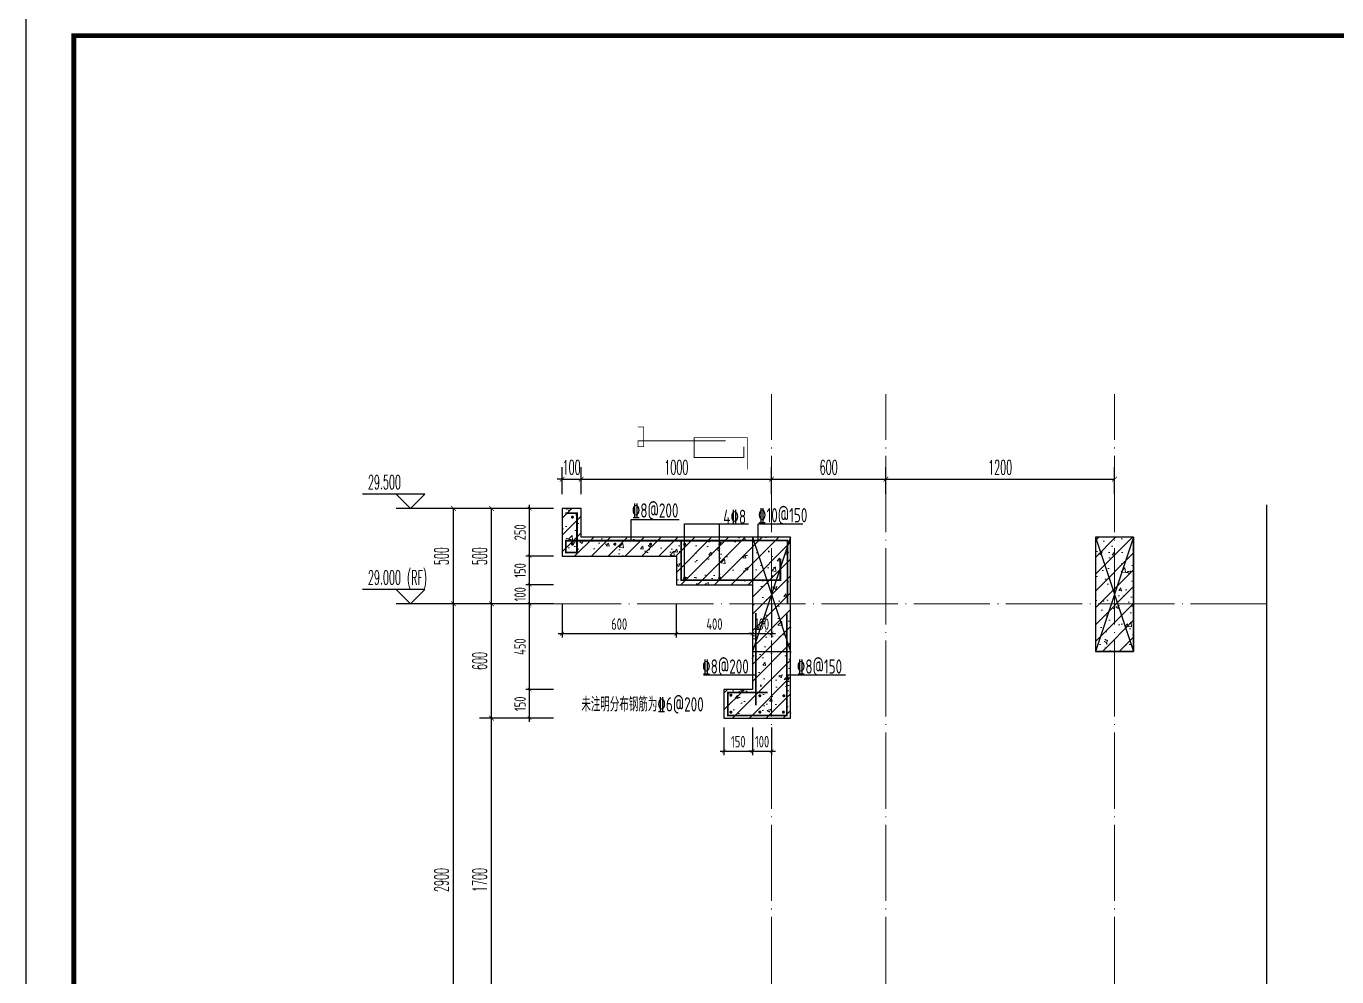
# Model space of a CAD drawing. Extents: x 826826 to 1642106, y -156213 to 399140.
# Drawn here: x 1535546 to 1542426, y 303209 to 308198 of the extents above; entities that cross this region are included whole.
import ezdxf

# ---------------------------------------------------------------- set-up
doc = ezdxf.new("R2010")
doc.units = 0
doc.header["$LTSCALE"] = 1000
doc.linetypes.add('DOTE', pattern=[2.42, 2, -0.2, 0.02, -0.2])
doc.layers.get('0').update_dxf_attribs({"linetype": 'CONTINUOUS'})
doc.layers.get('DEFPOINTS').update_dxf_attribs({"linetype": 'CONTINUOUS'})
for name, color, linetype in [('C-Sheet-图框', 101, 'CONTINUOUS'), ('DIM', 2, 'CONTINUOUS'), ('DIM_ELEV', 3, 'CONTINUOUS'), ('DIM_IDEN', 67, 'CONTINUOUS'), ('DIM_SYMB', 3, 'CONTINUOUS'), ('PUB_DIM', 3, 'CONTINUOUS'), ('PUB_TEXT', 2, 'CONTINUOUS'), ('REIN', 6, 'CONTINUOUS'), ('S-大样-砼线', 7, 'CONTINUOUS'), ('S-引出线', 40, 'CONTINUOUS'), ('TEXT', 2, 'CONTINUOUS'), ('WALL', 5, 'CONTINUOUS'), ('yichutu', 7, 'CONTINUOUS')]:
    doc.layers.add(name, color=color, linetype=linetype)
for name, color, linetype, lineweight in [('DOTE', 251, 'DOTE', 9), ('PUB_HATCH', 8, 'CONTINUOUS', 9), ('图框', 9, 'CONTINUOUS', 18)]:
    doc.layers.add(name, color=color, linetype=linetype, lineweight=lineweight)
doc.styles.add('_TCH_DIM', font='SIMPLEX.shx', dxfattribs={"width": 0.7, "bigfont": 'GBCBIG.shx'})
doc.styles.add('_TCH_DIM_T3', font='SIMPLEX.shx', dxfattribs={"width": 0.494118, "bigfont": 'GBCBIG.shx'})
doc.styles.add('TSSD_DIMENSION', font='Tssdeng.shx', dxfattribs={"width": 0.7, "bigfont": 'tssdchn.shx'})
doc.styles.add('TSSD_REIN', font='tssdeng.shx', dxfattribs={"width": 0.7, "height": 300, "bigfont": 'tssdchn.shx'})
doc.styles.add('宋体', font='', dxfattribs={"height": 50})
doc.styles.get('宋体').set_extended_font_data('SimSun')
doc.dimstyles.new('_TCH_ARCH&&25', dxfattribs={"dimtxt": 74.375, "dimasz": 25, "dimexe": 62.5, "dimexo": 75, "dimgap": 25, "dimtad": 1, "dimdec": 0, "dimzin": 0, "dimdsep": 46, "dimtxsty": '_TCH_DIM_T3', "dimblk": 'ARCHTICK', "dimcen": 0.09, "dimclrt": 7, "dimazin": 0, "dimtfac": 1, "dimtdec": 0, "dimtix": 1, "dimtmove": 2, "dimatfit": 3, "dimldrblk": 'ARCHTICK', "dimfxl": 0, "dimtolj": 1, "dimtzin": 0, "dimarcsym": 0})
doc.dimstyles.new('TSSD_20_20', dxfattribs={"dimtxt": 60, "dimasz": 20, "dimexe": 20, "dimexo": 50, "dimgap": 20, "dimtad": 1, "dimdec": 0, "dimzin": 0, "dimdsep": 46, "dimtxsty": 'TSSD_DIMENSION', "dimblk": 'ARCHTICK', "dimblk1": 'ARCHTICK', "dimblk2": 'ARCHTICK', "dimcen": 0, "dimdle": 20, "dimclrt": 7, "dimadec": 0, "dimazin": 0, "dimtfac": 1, "dimtdec": 0, "dimtix": 1, "dimtmove": 2, "dimatfit": 3, "dimfxl": 0, "dimtolj": 1, "dimtzin": 0, "dimarcsym": 0})
pattern_1 = [(45, (689015.794, 456209.414), (-44.194174, 44.194174), []), (50, (689015.8, 456209.41), (179.315046, -15.688034), [18.75, -206.25]), (355, (689015.8, 456209.41), (-34.687833, 188.048033), [15, -165]), (100.4514, (689030.74, 456208.1), (144.627345, 172.359886), [15.935047, -175.285528]), (46.1842, (689015.8, 456259.41), (266.81026, -41.379754), [28.125, -309.375]), (96.6356, (689038.03, 456255.97), (233.66568, 243.52947), [23.90257, -262.92825]), (351.1842, (689015.8, 456259.41), (233.66549, 243.52965), [22.5, -247.5]), (21, (689040.8, 456246.91), (149.226763, -100.654723), [18.75, -206.25]), (326, (689040.8, 456246.91), (60.828833, 181.28751), [15, -165]), (71.4514, (689053.23, 456238.53), (210.055657, 80.632624), [15.935047, -175.285528]), (37.5, (689015.794, 456209.414), (3.039964, 83.2234635), [0, -163, 0, -167.5, 0, -165.625]), (7.5, (689015.79, 456209.41), (65.767384, 98.602928), [0, -95.5, 0, -159.25, 0, -63.125]), (327.5, (688960.044, 456209.414), (133.455609, -5.638718), [0, -62.5, 0, -195, 0, -258.75]), (317.5, (688935.04, 456209.41), (145.796542, 25.026246), [0, -81.25, 0, -129.5, 0, -183.75])]

# ---------------------------------------------------------------- blocks, each defined once
blk = doc.blocks.new('GFDDDDRG')
at = {"layer": '图框'}
blk.add_lwpolyline([(923310, -107437), (923310, -159999), (893610, -159999), (893610, -107437)], close=True, dxfattribs=at)
blk.add_lwpolyline([(923310, -107437), (923310, -159999), (893610, -159999), (893610, -107437)], close=True, dxfattribs=at)
at = {"layer": '图框', "const_width": 50}
blk.add_lwpolyline([(894110, -159499), (922810, -159499), (922810, -108687), (894110, -108687)], close=True, dxfattribs=at)
blk = doc.blocks.new('yct-1051-594-26275-14850-25-1002.0')
at = {"layer": 'yichutu', "color": 7}
blk.add_lwpolyline([(0, 0), (0, 14850), (26275, 14850), (26275, 0)], close=True, dxfattribs=at)
blk = doc.blocks.new('A$C5C8026AD')
at = {"layer": 'C-Sheet-图框', "color": 0}
for p, q in [((-1349.8, 900), (-567.1, 900)), ((-1349.8, 900), (-567.1, 900)), ((-1049.5, 900), (-1049.5, 75)), ((-1349.8, 762.5), (-567.1, 762.5)), ((-1349.8, 625), (-567.1, 625)), ((-1349.8, 487.5), (-567.1, 487.5)), ((-1349.8, 350), (-567.1, 350)), ((-1349.8, 212.5), (-567.1, 212.5))]:
    blk.add_line(p, q, dxfattribs=at)
at = {"layer": 'C-Sheet-图框', "color": 0, "const_width": 6}
blk.add_lwpolyline([(-1349.8, 75), (-567.1, 75), (-567.1, 1037.5), (-1349.8, 1037.5)], close=True, dxfattribs=at)
at = {"layer": 'DIM_ELEV'}
for p, q in [((-150, 9275), (-478, 9275)), ((-225, 9200), (-300, 9275)), ((-225, 9200), (-150, 9275)), ((200, 9200), (-300, 9200)), ((-150, 8775), (-478, 8775)), ((-225, 8700), (-300, 8775)), ((-225, 8700), (-150, 8775)), ((200, 8700), (-300, 8700)), ((-150, 5875), (-478, 5875)), ((-225, 5800), (-300, 5875)), ((-225, 5800), (-150, 5875)), ((200, 5800), (-300, 5800)), ((-150, 2975), (-478, 2975)), ((-225, 2900), (-300, 2975)), ((-225, 2900), (-150, 2975)), ((200, 2900), (-300, 2900)), ((-150, 75), (-478, 75)), ((-225, 0), (-300, 75)), ((-225, 0), (-150, 75)), ((200, 0), (-300, 0))]:
    blk.add_line(p, q, dxfattribs=at)
at = {"layer": 'PUB_TEXT', "style": '_TCH_DIM'}
for s, height, width, p in [('29.500', 74.38, 0.494118, (-449.1, 9301.3)), ('29.000', 74.38, 0.494118, (-449.1, 8801.3)), ('(RF)', 74.38, 0.494118, (-243.7, 8800)), ('(RF)', 74.38, 0.494118, (-251.8, 5900)), ('26.100', 74.38, 0.494118, (-450.5, 5901.3)), ('23.200', 74.38, 0.494118, (-449.1, 3001.3)), ('(9F)', 74.38, 0.494118, (-243.7, 3000)), ('标高H（m）', 84.4, 0.7, (-946.2, 800.6)), ('楼层', 84.4, 0.7, (-1250.7, 789.5)), ('4', 74.4, 0.494118, (-1206.4, 651.3)), ('8.700', 74.38, 0.494118, (-883, 653.2)), ('5', 74.4, 0.494118, (-1206.4, 513.8)), ('11.600', 74.38, 0.494118, (-883, 515.7)), ('6', 74.4, 0.494118, (-1206.4, 376.3)), ('14.500', 74.38, 0.494118, (-883, 378.2)), ('7', 74.4, 0.494118, (-1206.4, 238.8)), ('17.400', 74.38, 0.494118, (-883, 240.7)), ('8', 74.4, 0.494118, (-1206.4, 101.3)), ('20.300', 74.38, 0.494118, (-883, 103.2)), ('H', 74.4, 0.494118, (-480.6, 101.2)), ('(4~8F)', 74.38, 0.494118, (-424.8, 100))]:
    blk.add_text(s, height=height, dxfattribs=dict(at, width=width)).set_placement(p)
at = {"layer": 'PUB_TEXT', "color": 2, "style": '宋体', "width": 0.8}
blk.add_text('标准层标高对应表', height=56.96, dxfattribs=at).set_placement((-1313.8, 939.9))
blk = doc.blocks.new('_ArchTick')
at = {"color": 0, "linetype": 'ByBlock', "const_width": 0.15}
blk.add_lwpolyline([(-0.5, -0.5), (0.5, 0.5)], dxfattribs=at)
blk = doc.blocks.new('*D1866')
at = {"layer": 'DEFPOINTS', "color": 0}
for p in [(1539209.1, 304566.4), (1539359.1, 304566.4), (1539359.1, 304392.7)]:
    blk.add_point(p, dxfattribs=at)
at = {"layer": 'DIM', "color": 0, "lineweight": -2}
for p, q in [((1539209.1, 304516.4), (1539209.1, 304372.7)), ((1539359.1, 304516.4), (1539359.1, 304372.7)), ((1539189.1, 304392.7), (1539379.1, 304392.7))]:
    blk.add_line(p, q, dxfattribs=at)
at = {"layer": 'DIM', "color": 0, "lineweight": -2, "xscale": 20, "yscale": 20, "zscale": 20, "rotation": 180}
blk.add_blockref('_ArchTick', (1539209.1, 304392.7), dxfattribs=at)
at = {"layer": 'DIM', "color": 0, "lineweight": -2, "xscale": 20, "yscale": 20, "zscale": 20}
blk.add_blockref('_ArchTick', (1539359.1, 304392.7), dxfattribs=at)
at = {"layer": 'DIM', "color": 7, "insert": (1539284.1, 304442.7), "char_height": 60, "attachment_point": 5, "style": 'TSSD_DIMENSION'}
blk.add_mtext('\\A1;150', dxfattribs=at)
blk = doc.blocks.new('*D1867')
at = {"layer": 'DEFPOINTS', "color": 0}
for p in [(1539359.1, 304566.4), (1539459.1, 304566.4), (1539459.1, 304392.7)]:
    blk.add_point(p, dxfattribs=at)
at = {"layer": 'DIM', "color": 0, "lineweight": -2}
for p, q in [((1539359.1, 304516.4), (1539359.1, 304372.7)), ((1539459.1, 304516.4), (1539459.1, 304372.7)), ((1539359.1, 304392.7), (1539339.1, 304392.7)), ((1539359.1, 304392.7), (1539459.1, 304392.7)), ((1539459.1, 304392.7), (1539479.1, 304392.7))]:
    blk.add_line(p, q, dxfattribs=at)
at = {"layer": 'DIM', "color": 0, "lineweight": -2, "xscale": 20, "yscale": 20, "zscale": 20}
blk.add_blockref('_ArchTick', (1539359.1, 304392.7), dxfattribs=at)
at = {"layer": 'DIM', "color": 0, "lineweight": -2, "xscale": 20, "yscale": 20, "zscale": 20, "rotation": 180}
blk.add_blockref('_ArchTick', (1539459.1, 304392.7), dxfattribs=at)
at = {"layer": 'DIM', "color": 7, "insert": (1539409.1, 304442.7), "char_height": 60, "attachment_point": 5, "style": 'TSSD_DIMENSION'}
blk.add_mtext('\\A1;100', dxfattribs=at)
blk = doc.blocks.new('*D1868')
at = {"layer": 'DEFPOINTS', "color": 0}
for p in [(1538459.1, 305820.5), (1538359.1, 305666.4), (1538459.1, 305666.4)]:
    blk.add_point(p, dxfattribs=at)
at = {"layer": 'PUB_DIM', "color": 0, "lineweight": -2}
for p, q in [((1538359.1, 305741.4), (1538359.1, 305883)), ((1538459.1, 305741.4), (1538459.1, 305883)), ((1538359.1, 305820.5), (1538334.1, 305820.5)), ((1538359.1, 305820.5), (1538459.1, 305820.5)), ((1538459.1, 305820.5), (1538484.1, 305820.5))]:
    blk.add_line(p, q, dxfattribs=at)
at = {"layer": 'PUB_DIM', "color": 0, "lineweight": -2, "xscale": 25, "yscale": 25, "zscale": 25}
blk.add_blockref('_ArchTick', (1538359.1, 305820.5), dxfattribs=at)
at = {"layer": 'PUB_DIM', "color": 0, "lineweight": -2, "xscale": 25, "yscale": 25, "zscale": 25, "rotation": 180}
blk.add_blockref('_ArchTick', (1538459.1, 305820.5), dxfattribs=at)
at = {"layer": 'PUB_DIM', "color": 7, "insert": (1538409.1, 305882.7), "char_height": 74.38, "attachment_point": 5, "style": '_TCH_DIM_T3'}
blk.add_mtext('\\A1;100', dxfattribs=at)
blk = doc.blocks.new('*D1869')
at = {"layer": 'DEFPOINTS', "color": 0}
for p in [(1539459.1, 305820.5), (1538459.1, 305666.4), (1539459.1, 305666.4)]:
    blk.add_point(p, dxfattribs=at)
at = {"layer": 'PUB_DIM', "color": 0, "lineweight": -2}
for p, q in [((1538459.1, 305741.4), (1538459.1, 305883)), ((1539459.1, 305741.4), (1539459.1, 305883)), ((1538459.1, 305820.5), (1539459.1, 305820.5))]:
    blk.add_line(p, q, dxfattribs=at)
at = {"layer": 'PUB_DIM', "color": 0, "lineweight": -2, "xscale": 25, "yscale": 25, "zscale": 25, "rotation": 180}
blk.add_blockref('_ArchTick', (1538459.1, 305820.5), dxfattribs=at)
at = {"layer": 'PUB_DIM', "color": 0, "lineweight": -2, "xscale": 25, "yscale": 25, "zscale": 25}
blk.add_blockref('_ArchTick', (1539459.1, 305820.5), dxfattribs=at)
at = {"layer": 'PUB_DIM', "color": 7, "insert": (1538959.1, 305882.7), "char_height": 74.38, "attachment_point": 5, "style": '_TCH_DIM_T3'}
blk.add_mtext('\\A1;1000', dxfattribs=at)
blk = doc.blocks.new('*D1870')
at = {"layer": 'DEFPOINTS', "color": 0}
for p in [(1540059.1, 305820.5), (1539459.1, 305666.4), (1540059.1, 305666.4)]:
    blk.add_point(p, dxfattribs=at)
at = {"layer": 'PUB_DIM', "color": 0, "lineweight": -2}
for p, q in [((1539459.1, 305741.4), (1539459.1, 305883)), ((1540059.1, 305741.4), (1540059.1, 305883)), ((1539459.1, 305820.5), (1540059.1, 305820.5))]:
    blk.add_line(p, q, dxfattribs=at)
at = {"layer": 'PUB_DIM', "color": 0, "lineweight": -2, "xscale": 25, "yscale": 25, "zscale": 25, "rotation": 180}
blk.add_blockref('_ArchTick', (1539459.1, 305820.5), dxfattribs=at)
at = {"layer": 'PUB_DIM', "color": 0, "lineweight": -2, "xscale": 25, "yscale": 25, "zscale": 25}
blk.add_blockref('_ArchTick', (1540059.1, 305820.5), dxfattribs=at)
at = {"layer": 'PUB_DIM', "color": 7, "insert": (1539759.1, 305882.7), "char_height": 74.38, "attachment_point": 5, "style": '_TCH_DIM_T3'}
blk.add_mtext('\\A1;600', dxfattribs=at)
blk = doc.blocks.new('*D1871')
at = {"layer": 'DEFPOINTS', "color": 0}
for p in [(1541259.1, 305820.5), (1540059.1, 305666.4), (1541259.1, 305666.4)]:
    blk.add_point(p, dxfattribs=at)
at = {"layer": 'PUB_DIM', "color": 0, "lineweight": -2}
for p, q in [((1540059.1, 305741.4), (1540059.1, 305883)), ((1541259.1, 305741.4), (1541259.1, 305883)), ((1540059.1, 305820.5), (1541259.1, 305820.5))]:
    blk.add_line(p, q, dxfattribs=at)
at = {"layer": 'PUB_DIM', "color": 0, "lineweight": -2, "xscale": 25, "yscale": 25, "zscale": 25, "rotation": 180}
blk.add_blockref('_ArchTick', (1540059.1, 305820.5), dxfattribs=at)
at = {"layer": 'PUB_DIM', "color": 0, "lineweight": -2, "xscale": 25, "yscale": 25, "zscale": 25}
blk.add_blockref('_ArchTick', (1541259.1, 305820.5), dxfattribs=at)
at = {"layer": 'PUB_DIM', "color": 7, "insert": (1540659.1, 305882.7), "char_height": 74.38, "attachment_point": 5, "style": '_TCH_DIM_T3'}
blk.add_mtext('\\A1;1200', dxfattribs=at)
blk = doc.blocks.new('*D1872')
at = {"layer": 'DEFPOINTS', "color": 0}
for p in [(1538359.1, 305216.4), (1538959.1, 305216.4), (1538959.1, 305009.9)]:
    blk.add_point(p, dxfattribs=at)
at = {"layer": 'DIM', "color": 0, "lineweight": -2}
for p, q in [((1538359.1, 305166.4), (1538359.1, 304989.9)), ((1538959.1, 305166.4), (1538959.1, 304989.9)), ((1538339.1, 305009.9), (1538979.1, 305009.9))]:
    blk.add_line(p, q, dxfattribs=at)
at = {"layer": 'DIM', "color": 0, "lineweight": -2, "xscale": 20, "yscale": 20, "zscale": 20, "rotation": 180}
blk.add_blockref('_ArchTick', (1538359.1, 305009.9), dxfattribs=at)
at = {"layer": 'DIM', "color": 0, "lineweight": -2, "xscale": 20, "yscale": 20, "zscale": 20}
blk.add_blockref('_ArchTick', (1538959.1, 305009.9), dxfattribs=at)
at = {"layer": 'DIM', "color": 7, "insert": (1538659.1, 305059.9), "char_height": 60, "attachment_point": 5, "style": 'TSSD_DIMENSION'}
blk.add_mtext('\\A1;600', dxfattribs=at)
blk = doc.blocks.new('*D1873')
at = {"layer": 'DEFPOINTS', "color": 0}
for p in [(1538959.1, 305216.4), (1539359.1, 305216.4), (1539359.1, 305009.9)]:
    blk.add_point(p, dxfattribs=at)
at = {"layer": 'DIM', "color": 0, "lineweight": -2}
for p, q in [((1538959.1, 305166.4), (1538959.1, 304989.9)), ((1539359.1, 305166.4), (1539359.1, 304989.9)), ((1538939.1, 305009.9), (1539379.1, 305009.9))]:
    blk.add_line(p, q, dxfattribs=at)
at = {"layer": 'DIM', "color": 0, "lineweight": -2, "xscale": 20, "yscale": 20, "zscale": 20, "rotation": 180}
blk.add_blockref('_ArchTick', (1538959.1, 305009.9), dxfattribs=at)
at = {"layer": 'DIM', "color": 0, "lineweight": -2, "xscale": 20, "yscale": 20, "zscale": 20}
blk.add_blockref('_ArchTick', (1539359.1, 305009.9), dxfattribs=at)
at = {"layer": 'DIM', "color": 7, "insert": (1539159.1, 305059.9), "char_height": 60, "attachment_point": 5, "style": 'TSSD_DIMENSION'}
blk.add_mtext('\\A1;400', dxfattribs=at)
blk = doc.blocks.new('*D1874')
at = {"layer": 'DEFPOINTS', "color": 0}
for p in [(1539359.1, 305216.4), (1539459.1, 305216.4), (1539459.1, 305009.9)]:
    blk.add_point(p, dxfattribs=at)
at = {"layer": 'DIM', "color": 0, "lineweight": -2}
for p, q in [((1539359.1, 305166.4), (1539359.1, 304989.9)), ((1539459.1, 305166.4), (1539459.1, 304989.9)), ((1539359.1, 305009.9), (1539339.1, 305009.9)), ((1539359.1, 305009.9), (1539459.1, 305009.9)), ((1539459.1, 305009.9), (1539479.1, 305009.9))]:
    blk.add_line(p, q, dxfattribs=at)
at = {"layer": 'DIM', "color": 0, "lineweight": -2, "xscale": 20, "yscale": 20, "zscale": 20}
blk.add_blockref('_ArchTick', (1539359.1, 305009.9), dxfattribs=at)
at = {"layer": 'DIM', "color": 0, "lineweight": -2, "xscale": 20, "yscale": 20, "zscale": 20, "rotation": 180}
blk.add_blockref('_ArchTick', (1539459.1, 305009.9), dxfattribs=at)
at = {"layer": 'DIM', "color": 7, "insert": (1539409.1, 305059.9), "char_height": 60, "attachment_point": 5, "style": 'TSSD_DIMENSION'}
blk.add_mtext('\\A1;100', dxfattribs=at)
blk = doc.blocks.new('*D1877')
at = {"layer": 'DEFPOINTS', "color": 0}
for p in [(1538188.9, 305666.4), (1538363.5, 305666.4), (1538363.5, 305416.4)]:
    blk.add_point(p, dxfattribs=at)
at = {"layer": 'DIM', "color": 0, "lineweight": -2}
for p, q in [((1538188.9, 305396.4), (1538188.9, 305686.4)), ((1538313.5, 305666.4), (1538168.9, 305666.4)), ((1538313.5, 305416.4), (1538168.9, 305416.4))]:
    blk.add_line(p, q, dxfattribs=at)
at = {"layer": 'DIM', "color": 0, "lineweight": -2, "xscale": 20, "yscale": 20, "zscale": 20}
for p, rotation in [((1538188.9, 305666.4), 90), ((1538188.9, 305416.4), 270)]:
    blk.add_blockref('_ArchTick', p, dxfattribs=dict(at, rotation=rotation))
at = {"layer": 'DIM', "color": 7, "insert": (1538138.9, 305541.4), "char_height": 60, "attachment_point": 5, "rotation": 90, "style": 'TSSD_DIMENSION'}
blk.add_mtext('\\A1;250', dxfattribs=at)
blk = doc.blocks.new('*D1878')
at = {"layer": 'DEFPOINTS', "color": 0}
for p in [(1538188.9, 305416.4), (1538363.5, 305416.4), (1538363.5, 305266.4)]:
    blk.add_point(p, dxfattribs=at)
at = {"layer": 'DIM', "color": 0, "lineweight": -2}
for p, q in [((1538313.5, 305416.4), (1538168.9, 305416.4)), ((1538188.9, 305246.4), (1538188.9, 305436.4)), ((1538313.5, 305266.4), (1538168.9, 305266.4))]:
    blk.add_line(p, q, dxfattribs=at)
at = {"layer": 'DIM', "color": 0, "lineweight": -2, "xscale": 20, "yscale": 20, "zscale": 20}
for p, rotation in [((1538188.9, 305416.4), 90), ((1538188.9, 305266.4), 270)]:
    blk.add_blockref('_ArchTick', p, dxfattribs=dict(at, rotation=rotation))
at = {"layer": 'DIM', "color": 7, "insert": (1538138.9, 305341.4), "char_height": 60, "attachment_point": 5, "rotation": 90, "style": 'TSSD_DIMENSION'}
blk.add_mtext('\\A1;150', dxfattribs=at)
blk = doc.blocks.new('*D1879')
at = {"layer": 'DEFPOINTS', "color": 0}
for p in [(1538188.9, 305266.4), (1538363.5, 305266.4), (1538363.5, 305166.4)]:
    blk.add_point(p, dxfattribs=at)
at = {"layer": 'DIM', "color": 0, "lineweight": -2}
for p, q in [((1538313.5, 305266.4), (1538168.9, 305266.4)), ((1538188.9, 305266.4), (1538188.9, 305286.4)), ((1538188.9, 305166.4), (1538188.9, 305266.4)), ((1538313.5, 305166.4), (1538168.9, 305166.4)), ((1538188.9, 305166.4), (1538188.9, 305146.4))]:
    blk.add_line(p, q, dxfattribs=at)
at = {"layer": 'DIM', "color": 0, "lineweight": -2, "xscale": 20, "yscale": 20, "zscale": 20}
for p, rotation in [((1538188.9, 305266.4), 270), ((1538188.9, 305166.4), 90)]:
    blk.add_blockref('_ArchTick', p, dxfattribs=dict(at, rotation=rotation))
at = {"layer": 'DIM', "color": 7, "insert": (1538138.9, 305216.4), "char_height": 60, "attachment_point": 5, "rotation": 90, "style": 'TSSD_DIMENSION'}
blk.add_mtext('\\A1;100', dxfattribs=at)
blk = doc.blocks.new('*D1880')
at = {"layer": 'DEFPOINTS', "color": 0}
for p in [(1538188.9, 305166.4), (1538363.5, 305166.4), (1538363.5, 304716.4)]:
    blk.add_point(p, dxfattribs=at)
at = {"layer": 'DIM', "color": 0, "lineweight": -2}
for p, q in [((1538313.5, 305166.4), (1538168.9, 305166.4)), ((1538188.9, 304696.4), (1538188.9, 305186.4)), ((1538313.5, 304716.4), (1538168.9, 304716.4))]:
    blk.add_line(p, q, dxfattribs=at)
at = {"layer": 'DIM', "color": 0, "lineweight": -2, "xscale": 20, "yscale": 20, "zscale": 20}
for p, rotation in [((1538188.9, 305166.4), 90), ((1538188.9, 304716.4), 270)]:
    blk.add_blockref('_ArchTick', p, dxfattribs=dict(at, rotation=rotation))
at = {"layer": 'DIM', "color": 7, "insert": (1538138.9, 304941.4), "char_height": 60, "attachment_point": 5, "rotation": 90, "style": 'TSSD_DIMENSION'}
blk.add_mtext('\\A1;450', dxfattribs=at)
blk = doc.blocks.new('*D1881')
at = {"layer": 'DEFPOINTS', "color": 0}
for p in [(1538188.9, 304716.4), (1538363.5, 304716.4), (1538363.5, 304566.4)]:
    blk.add_point(p, dxfattribs=at)
at = {"layer": 'DIM', "color": 0, "lineweight": -2}
for p, q in [((1538313.5, 304716.4), (1538168.9, 304716.4)), ((1538188.9, 304546.4), (1538188.9, 304736.4)), ((1538313.5, 304566.4), (1538168.9, 304566.4))]:
    blk.add_line(p, q, dxfattribs=at)
at = {"layer": 'DIM', "color": 0, "lineweight": -2, "xscale": 20, "yscale": 20, "zscale": 20}
for p, rotation in [((1538188.9, 304716.4), 90), ((1538188.9, 304566.4), 270)]:
    blk.add_blockref('_ArchTick', p, dxfattribs=dict(at, rotation=rotation))
at = {"layer": 'DIM', "color": 7, "insert": (1538138.9, 304641.4), "char_height": 60, "attachment_point": 5, "rotation": 90, "style": 'TSSD_DIMENSION'}
blk.add_mtext('\\A1;150', dxfattribs=at)
blk = doc.blocks.new('*D1910')
at = {"layer": 'DEFPOINTS', "color": 0}
for p in [(1537988.9, 304566.4), (1538288.9, 304566.4), (1538288.9, 302866.4)]:
    blk.add_point(p, dxfattribs=at)
at = {"layer": 'PUB_DIM', "color": 0, "lineweight": -2}
for p, q in [((1538213.9, 304566.4), (1537926.4, 304566.4)), ((1537988.9, 302866.4), (1537988.9, 304566.4)), ((1538213.9, 302866.4), (1537926.4, 302866.4))]:
    blk.add_line(p, q, dxfattribs=at)
at = {"layer": 'PUB_DIM', "color": 0, "lineweight": -2, "xscale": 25, "yscale": 25, "zscale": 25}
for p, rotation in [((1537988.9, 304566.4), 90), ((1537988.9, 302866.4), 270)]:
    blk.add_blockref('_ArchTick', p, dxfattribs=dict(at, rotation=rotation))
at = {"layer": 'PUB_DIM', "color": 7, "insert": (1537926.7, 303716.4), "char_height": 74.38, "attachment_point": 5, "rotation": 90, "style": '_TCH_DIM_T3'}
blk.add_mtext('\\A1;1700', dxfattribs=at)
blk = doc.blocks.new('*D1911')
at = {"layer": 'DEFPOINTS', "color": 0}
for p in [(1537988.9, 305166.4), (1538288.9, 305166.4), (1538288.9, 304566.4)]:
    blk.add_point(p, dxfattribs=at)
at = {"layer": 'PUB_DIM', "color": 0, "lineweight": -2}
for p, q in [((1538213.9, 305166.4), (1537926.4, 305166.4)), ((1537988.9, 304566.4), (1537988.9, 305166.4)), ((1538213.9, 304566.4), (1537926.4, 304566.4))]:
    blk.add_line(p, q, dxfattribs=at)
at = {"layer": 'PUB_DIM', "color": 0, "lineweight": -2, "xscale": 25, "yscale": 25, "zscale": 25}
for p, rotation in [((1537988.9, 305166.4), 90), ((1537988.9, 304566.4), 270)]:
    blk.add_blockref('_ArchTick', p, dxfattribs=dict(at, rotation=rotation))
at = {"layer": 'PUB_DIM', "color": 7, "insert": (1537926.7, 304866.4), "char_height": 74.38, "attachment_point": 5, "rotation": 90, "style": '_TCH_DIM_T3'}
blk.add_mtext('\\A1;600', dxfattribs=at)
blk = doc.blocks.new('*D1912')
at = {"layer": 'DEFPOINTS', "color": 0}
for p in [(1537988.9, 305666.4), (1538288.9, 305666.4), (1538288.9, 305166.4)]:
    blk.add_point(p, dxfattribs=at)
at = {"layer": 'PUB_DIM', "color": 0, "lineweight": -2}
for p, q in [((1538213.9, 305666.4), (1537926.4, 305666.4)), ((1537988.9, 305166.4), (1537988.9, 305666.4)), ((1538213.9, 305166.4), (1537926.4, 305166.4))]:
    blk.add_line(p, q, dxfattribs=at)
at = {"layer": 'PUB_DIM', "color": 0, "lineweight": -2, "xscale": 25, "yscale": 25, "zscale": 25}
for p, rotation in [((1537988.9, 305666.4), 90), ((1537988.9, 305166.4), 270)]:
    blk.add_blockref('_ArchTick', p, dxfattribs=dict(at, rotation=rotation))
at = {"layer": 'PUB_DIM', "color": 7, "insert": (1537926.7, 305416.4), "char_height": 74.38, "attachment_point": 5, "rotation": 90, "style": '_TCH_DIM_T3'}
blk.add_mtext('\\A1;500', dxfattribs=at)
blk = doc.blocks.new('*D1919')
at = {"layer": 'DEFPOINTS', "color": 0}
for p in [(1537788.9, 305166.4), (1538288.9, 305166.4), (1538288.9, 302266.4)]:
    blk.add_point(p, dxfattribs=at)
at = {"layer": 'PUB_DIM', "color": 0, "lineweight": -2}
for p, q in [((1538213.9, 305166.4), (1537726.4, 305166.4)), ((1537788.9, 302266.4), (1537788.9, 305166.4)), ((1538213.9, 302266.4), (1537726.4, 302266.4))]:
    blk.add_line(p, q, dxfattribs=at)
at = {"layer": 'PUB_DIM', "color": 0, "lineweight": -2, "xscale": 25, "yscale": 25, "zscale": 25}
for p, rotation in [((1537788.9, 305166.4), 90), ((1537788.9, 302266.4), 270)]:
    blk.add_blockref('_ArchTick', p, dxfattribs=dict(at, rotation=rotation))
at = {"layer": 'PUB_DIM', "color": 7, "insert": (1537726.7, 303716.4), "char_height": 74.38, "attachment_point": 5, "rotation": 90, "style": '_TCH_DIM_T3'}
blk.add_mtext('\\A1;2900', dxfattribs=at)
blk = doc.blocks.new('*D1920')
at = {"layer": 'DEFPOINTS', "color": 0}
for p in [(1537788.9, 305666.4), (1538288.9, 305666.4), (1538288.9, 305166.4)]:
    blk.add_point(p, dxfattribs=at)
at = {"layer": 'PUB_DIM', "color": 0, "lineweight": -2}
for p, q in [((1538213.9, 305666.4), (1537726.4, 305666.4)), ((1537788.9, 305166.4), (1537788.9, 305666.4)), ((1538213.9, 305166.4), (1537726.4, 305166.4))]:
    blk.add_line(p, q, dxfattribs=at)
at = {"layer": 'PUB_DIM', "color": 0, "lineweight": -2, "xscale": 25, "yscale": 25, "zscale": 25}
for p, rotation in [((1537788.9, 305666.4), 90), ((1537788.9, 305166.4), 270)]:
    blk.add_blockref('_ArchTick', p, dxfattribs=dict(at, rotation=rotation))
at = {"layer": 'PUB_DIM', "color": 7, "insert": (1537726.7, 305416.4), "char_height": 74.38, "attachment_point": 5, "rotation": 90, "style": '_TCH_DIM_T3'}
blk.add_mtext('\\A1;500', dxfattribs=at)
blk = doc.blocks.new('A$C554E5645')
at = {"layer": 'REIN'}
for points in [[(382.1, 1518.4, 4.5, 4.5, 0), (412.4, 1518.4, 4.5, 4.5, 0), (412.4, 1415.2, 4.5, 4.5, 0), (383.2, 1415.2, 4.5, 4.5, 0), (383.2, 1446.3, 4.5, 4.5, 0), (843.2, 1446.3, 4.5, 4.5, 0)], [(2.2, 1065.9, 9, 9, 0), (62.7, 1065.9, 9, 9, 0), (62.7, 859.6, 9, 9, 0), (4.5, 859.6, 9, 9, 0), (4.5, 921.8, 9, 9, 0), (924.4, 921.8, 9, 9, 0)], [(1063.2, 125, 9, 9, 0), (854.1, 125, 9, 9, 0), (854.1, 4.5, 9, 9, 0), (1164.3, 4.5, 9, 9, 0), (1164.3, 539.4, 9, 9, 0)], [(1002.3, 542.3, 9, 9, 0), (1002.3, 57.2, 9, 9, 0)]]:
    blk.add_lwpolyline(points, format="xyseb", dxfattribs=at)
for points, const_width in [([(957.2, 1296.4), (957.2, 1462.6), (678, 1462.6), (678, 1358.4), (938.1, 1358.4), (938.1, 1414.8)], 4.5), ([(1168.1, 590.4), (1168.1, 922.8), (609.8, 922.8), (609.8, 714.5), (1130.1, 714.5), (1130.1, 827.2)], 9)]:
    blk.add_lwpolyline(points, dxfattribs=dict(at, const_width=const_width))
at = {"layer": 'REIN', "const_width": 8}
for points in [[(34.7, 1045.7, 1), (42.7, 1045.7, 1)], [(34.7, 903.2, 1), (42.7, 903.2, 1)], [(257.7, 903.2, 1), (265.7, 903.2, 1)], [(445.1, 903.2, 1), (453.1, 903.2, 1)], [(624.1, 903.2, 1), (632.1, 903.2, 1)], [(808.9, 903.2, 1), (816.9, 903.2, 1)], [(623.7, 725.8, 1), (631.7, 725.8, 1)], [(807.7, 725.8, 1), (815.7, 725.8, 1)], [(866.8, 110.6, 1), (874.8, 110.6, 1)], [(1018.7, 108, 1), (1026.7, 108, 1)], [(1144.8, 108, 1), (1152.8, 108, 1)], [(866.8, 21.8, 1), (874.8, 21.8, 1)], [(1018.7, 21.8, 1), (1026.7, 21.8, 1)], [(1142.4, 21.8, 1), (1150.4, 21.8, 1)]]:
    blk.add_lwpolyline(points, format="xyb", close=True, dxfattribs=at)
at = {"layer": 'S-大样-砼线'}
for p, q in [((984.3, 940.4), (1184.3, 340.3)), ((1184.3, 940.4), (984.3, 340.3))]:
    blk.add_line(p, q, dxfattribs=at)
blk.add_lwpolyline([(1184.3, 940.4), (984.3, 940.4), (984.3, 340.3), (1184.3, 340.3)], close=True, dxfattribs=at)
at = {"layer": 'S-引出线'}
for p, q in [((347.1, 921.8), (347.1, 1033.5)), ((347.1, 1033.5), (598.5, 1033.5)), ((627.7, 725.8), (627.7, 1010.5)), ((627.7, 1010.5), (963.3, 1010.5)), ((811.7, 725.8), (811.7, 1010.5)), ((726.4, 218.4), (1002.3, 218.4)), ((1164.3, 218.4), (1472, 218.4))]:
    blk.add_line(p, q, dxfattribs=at)
blk.add_lwpolyline([(1014.7, 922.8), (1014.7, 1010.6), (1249, 1010.6)], dxfattribs=at)
at = {"layer": 'TEXT', "style": 'TSSD_REIN', "width": 0.7}
for s, p in [('%%1328@200', (350.3, 1042.7)), ('%%13210@150', (1012.5, 1018)), ('4%%1328', (830.4, 1009.4)), ('%%1328@200', (719.6, 223.6)), ('%%1328@150', (1216.5, 223.6)), ('未注明分布钢筋为%%1326@200', (85.6, 25))]:
    blk.add_text(s, height=75, rotation=0, dxfattribs=at).set_placement(p)
blk = doc.blocks.new('20210805.15133985')
at = {"layer": 'S-大样-砼线'}
for p, q in [((0, 600), (200, 0)), ((200, 600), (0, 0))]:
    blk.add_line(p, q, dxfattribs=at)
blk.add_lwpolyline([(200, 600), (0, 600), (0, 0), (200, 0)], close=True, dxfattribs=at)

msp = doc.modelspace()

# ---------------------------------------------------------------- hatches: boundary and pattern name
at = {"layer": 'PUB_HATCH'}
h = msp.add_hatch(dxfattribs=at)
h.set_pattern_fill('钢筋混凝土', color=256, scale=25, style=0)
h.set_pattern_definition(pattern_1)
h.paths.add_polyline_path([(1539559.13, 305516.38), (1538459.13, 305516.38), (1538459.13, 305666.38), (1538359.13, 305666.38), (1538359.13, 305416.38), (1538959.13, 305416.38), (1538959.13, 305266.38), (1539359.13, 305266.38), (1539359.13, 304716.38), (1539209.13, 304716.38), (1539209.13, 304566.38), (1539559.13, 304566.38)])
h = msp.add_hatch(dxfattribs=at)
h.set_pattern_fill('钢筋混凝土', color=256, scale=25, style=0)
h.set_pattern_definition(pattern_1)
h.paths.add_polyline_path([(1541159.13, 305516.38), (1541159.13, 304916.38), (1541359.13, 304916.38), (1541359.13, 305516.38)])

# ---------------------------------------------------------------- linework, layer by layer
at = {"layer": 'DIM_SYMB'}
msp.add_lwpolyline([(1542057.65, 305686.38), (1542057.65, 296054.51), (1542110.15, 296035.4), (1542005.15, 296016.88), (1542057.65, 295998.26), (1542057.65, 286366.38)], dxfattribs=at)
at = {"layer": 'DOTE', "color": 1, "linetype": 'DOTE', "ltscale": 0.2}
for p, q in [((1539459.13, 286666.38), (1539459.13, 306266.39)), ((1540059.13, 286666.38), (1540059.13, 306266.39)), ((1541259.13, 286666.38), (1541259.13, 306266.39)), ((1542057.65, 305166.39), (1538288.93, 305166.39))]:
    msp.add_line(p, q, dxfattribs=at)
at = {"layer": 'WALL'}
for p, q in [((1538459.13, 305666.38), (1538359.13, 305666.38)), ((1538359.13, 305666.38), (1538359.13, 305416.38)), ((1538459.13, 305516.38), (1538459.13, 305666.38)), ((1539559.13, 305516.38), (1538459.13, 305516.38)), ((1539559.13, 304566.38), (1539559.13, 305516.38)), ((1541159.13, 305516.38), (1541159.13, 304916.38)), ((1541359.13, 305516.38), (1541159.13, 305516.38)), ((1541359.13, 305516.38), (1541359.13, 304916.38)), ((1538359.13, 305416.38), (1538959.13, 305416.38)), ((1538959.13, 305416.38), (1538959.13, 305266.38)), ((1538959.13, 305266.38), (1539359.13, 305266.38)), ((1539359.13, 305266.38), (1539359.13, 304716.38)), ((1541359.13, 304916.38), (1541159.13, 304916.38)), ((1539359.13, 304716.38), (1539209.13, 304716.38)), ((1539209.13, 304716.38), (1539209.13, 304566.38)), ((1539209.13, 304566.38), (1539559.13, 304566.38))]:
    msp.add_line(p, q, dxfattribs=at)

# ---------------------------------------------------------------- block references
at = {"xscale": 0.5, "yscale": 0.5, "zscale": 0.5}
msp.add_blockref('GFDDDDRG', (1088741.4, 362492.89), dxfattribs=at)
msp.add_blockref('A$C5C8026AD', (1537788.93, 296466.38))
at = {"layer": 'DIM_IDEN'}
msp.add_blockref('20210805.15133985', (1541159.13, 304916.37), dxfattribs=at)
at = {"layer": 'TEXT'}
msp.add_blockref('A$C554E5645', (1538374.87, 304576.03), dxfattribs=at)
at = {"layer": 'yichutu', "rotation": 270}
msp.add_blockref('yct-1051-594-26275-14850-25-1002.0', (1535546.29, 308774.41), dxfattribs=at)

# ---------------------------------------------------------------- dimensions: what is measured, and where the dimension line sits
at = {"layer": 'DIM'}
for p1, p2, distance, picture, middle in [((1538363.54, 305416.38), (1538363.54, 305666.38), 174.61, '*D1877', (1538138.93, 305541.38)), ((1538363.54, 305266.38), (1538363.54, 305416.38), 174.61, '*D1878', (1538138.93, 305341.38)), ((1538363.54, 305166.38), (1538363.54, 305266.38), 174.61, '*D1879', (1538138.93, 305216.38)), ((1538359.13, 305216.38), (1538959.13, 305216.38), -206.45, '*D1872', (1538659.13, 305059.93)), ((1538959.13, 305216.38), (1539359.13, 305216.38), -206.45, '*D1873', (1539159.13, 305059.93)), ((1539359.13, 305216.38), (1539459.13, 305216.38), -206.45, '*D1874', (1539409.13, 305059.93)), ((1538363.54, 304716.38), (1538363.54, 305166.38), 174.61, '*D1880', (1538138.93, 304941.38)), ((1538363.54, 304566.38), (1538363.54, 304716.38), 174.61, '*D1881', (1538138.93, 304641.38)), ((1539209.13, 304566.38), (1539359.13, 304566.38), -173.71, '*D1866', (1539284.13, 304442.67)), ((1539359.13, 304566.38), (1539459.13, 304566.38), -173.71, '*D1867', (1539409.13, 304442.67))]:
    dim = msp.add_aligned_dim(p1=p1, p2=p2, distance=distance, dimstyle='TSSD_20_20', dxfattribs=at)
    dim.commit()
    dim.dimension.update_dxf_attribs({"geometry": picture, "text_midpoint": middle})
at = {"layer": 'PUB_DIM'}
for p1, p2, distance, picture, middle in [((1538359.13, 305666.38), (1538459.13, 305666.38), 154.16, '*D1868', (1538409.13, 305882.73)), ((1538459.13, 305666.38), (1539459.13, 305666.38), 154.16, '*D1869', (1538959.13, 305882.73)), ((1539459.13, 305666.38), (1540059.13, 305666.38), 154.16, '*D1870', (1539759.13, 305882.73)), ((1540059.13, 305666.38), (1541259.13, 305666.38), 154.16, '*D1871', (1540659.13, 305882.73)), ((1538288.93, 305166.38), (1538288.93, 305666.38), 500, '*D1920', (1537726.74, 305416.38)), ((1538288.93, 305166.38), (1538288.93, 305666.38), 300, '*D1912', (1537926.74, 305416.38)), ((1538288.93, 302266.38), (1538288.93, 305166.38), 500, '*D1919', (1537726.74, 303716.38)), ((1538288.93, 304566.38), (1538288.93, 305166.38), 300, '*D1911', (1537926.74, 304866.38)), ((1538288.93, 302866.38), (1538288.93, 304566.38), 300, '*D1910', (1537926.74, 303716.38))]:
    dim = msp.add_aligned_dim(p1=p1, p2=p2, distance=distance, dimstyle='_TCH_ARCH&&25', dxfattribs=at)
    dim.commit()
    dim.dimension.update_dxf_attribs({"geometry": picture, "text_midpoint": middle})

doc.saveas('drawing.dxf')
